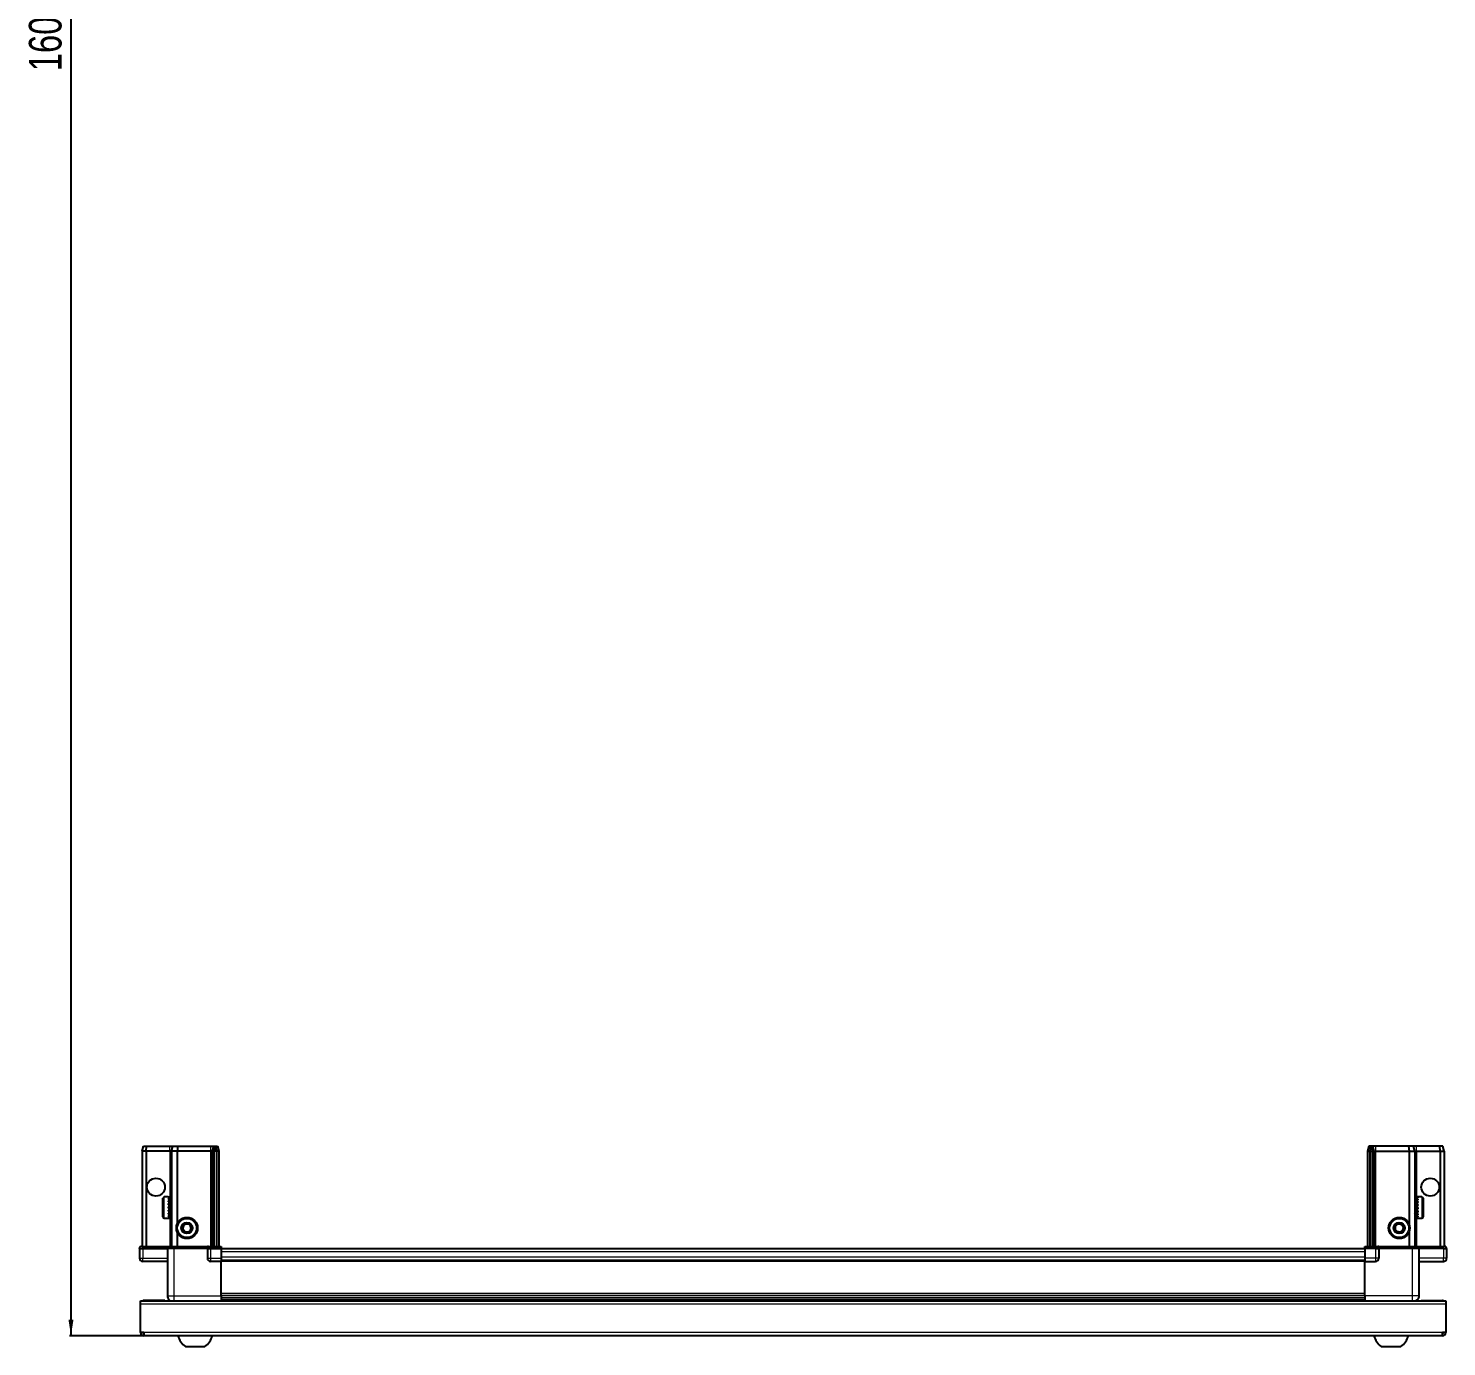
# Model space of a CAD drawing. Header units: millimetres. Extents: x 799 to 4478, y -814 to 2134.
# Drawn here: x 855 to 1723, y -814 to -7 of the extents above; entities that cross this region are included whole.
import ezdxf

# ---------------------------------------------------------------- set-up
doc = ezdxf.new("R2010")
doc.units = ezdxf.units.MM
doc.layers.add('FORMAT', color=7, linetype='Continuous')
doc.styles.add('SLDTEXTSTYLE0', font='TXT', dxfattribs={"width": 0.75})
doc.dimstyles.new('SLDDIMSTYLE0', dxfattribs={"dimtxt": 20, "dimasz": 10, "dimexe": 0, "dimexo": 0.0625, "dimgap": 5, "dimtad": 2, "dimdec": 1, "dimrnd": 1e-09, "dimzin": 12, "dimdsep": 46, "dimtxsty": 'SLDTEXTSTYLE0', "dimsah": 1, "dimcen": 0.09, "dimadec": 0, "dimazin": 3, "dimtfac": 1, "dimtofl": 0, "dimtmove": 0, "dimatfit": 3, "dimfxl": 0, "dimfrac": 2, "dimtolj": 1, "dimtzin": 12, "dimarcsym": 0})

# ---------------------------------------------------------------- blocks, each defined once
blk = doc.blocks.new('_D_9')
at = {"layer": 'FORMAT'}
for p, q in [((948.83, 799.41), (880.47, 799.41)), ((881.47, 799.41), (881.47, -807.59)), ((926.06, -807.59), (880.47, -807.59))]:
    blk.add_line(p, q, dxfattribs=at)
for points in [[(881.47, 799.41), (879.93, 789.41), (883.01, 789.41)], [(881.47, -807.59), (883.01, -797.59), (879.93, -797.59)]]:
    blk.add_solid(points, dxfattribs=at)
at = {"layer": 'FORMAT', "insert": (855.69, -33.65), "char_height": 20, "attachment_point": 1, "rotation": 90, "style": 'SLDTEXTSTYLE0'}
blk.add_mtext('1607', dxfattribs=at)

msp = doc.modelspace()

# ---------------------------------------------------------------- linework, layer by layer
at = {"color": 7, "linetype": 'Continuous', "lineweight": 25}
for p, q in [((924.97, -694.59), (925.77, -691.59)), ((925.77, -691.59), (927.63, -691.59)), ((927.47, -694.59), (927.63, -691.59)), ((927.63, -691.59), (941.97, -691.59)), ((941.97, -691.59), (943.77, -691.59)), ((942.97, -694.59), (943.77, -691.59)), ((943.77, -691.59), (946.8, -691.59)), ((946.8, -691.59), (946.47, -694.59)), ((946.8, -691.59), (966.97, -691.59)), ((966.97, -691.59), (968.77, -691.59)), ((968.77, -691.59), (967.97, -694.59)), ((968.77, -691.59), (969.51, -691.59)), ((969.51, -691.59), (968.97, -694.59)), ((969.51, -691.59), (970.02, -691.59)), ((970.02, -691.59), (970.47, -694.59)), ((970.02, -691.59), (971.17, -691.59)), ((971.17, -691.59), (971.97, -694.59)), ((1675.77, -691.59), (1674.97, -694.59)), ((1676.93, -691.59), (1675.77, -691.59)), ((1676.93, -691.59), (1676.47, -694.59)), ((1677.43, -691.59), (1676.93, -691.59)), ((1677.43, -691.59), (1677.97, -694.59)), ((1678.17, -691.59), (1677.43, -691.59)), ((1678.17, -691.59), (1678.97, -694.59)), ((1679.97, -691.59), (1678.17, -691.59)), ((1700.14, -691.59), (1679.97, -691.59)), ((1700.14, -691.59), (1700.47, -694.59)), ((1703.17, -691.59), (1700.14, -691.59)), ((1703.97, -694.59), (1703.17, -691.59)), ((1704.97, -691.59), (1703.17, -691.59)), ((1719.32, -691.59), (1704.97, -691.59)), ((1719.47, -694.59), (1719.32, -691.59)), ((1721.17, -691.59), (1719.32, -691.59)), ((1721.97, -694.59), (1721.17, -691.59)), ((927.47, -694.59), (924.97, -694.59)), ((924.97, -694.59), (924.97, -752.89)), ((941.97, -694.59), (927.47, -694.59)), ((927.47, -694.59), (927.47, -752.89)), ((942.97, -694.59), (941.97, -694.59)), ((942.97, -694.59), (942.97, -752.89)), ((946.47, -694.59), (942.97, -694.59)), ((946.47, -694.59), (946.47, -739.09)), ((966.97, -694.59), (946.47, -694.59)), ((967.97, -694.59), (966.97, -694.59)), ((968.97, -694.59), (967.97, -694.59)), ((967.97, -694.59), (967.97, -752.89)), ((970.47, -694.59), (968.97, -694.59)), ((968.97, -694.59), (968.97, -752.89)), ((970.47, -694.59), (970.47, -752.89)), ((971.97, -694.59), (970.47, -694.59)), ((971.97, -694.59), (971.97, -752.89)), ((1674.97, -694.59), (1676.47, -694.59)), ((1674.97, -694.59), (1674.97, -752.89)), ((1676.47, -694.59), (1677.97, -694.59)), ((1676.47, -694.59), (1676.47, -752.89)), ((1677.97, -694.59), (1678.97, -694.59)), ((1677.97, -694.59), (1677.97, -752.89)), ((1678.97, -694.59), (1678.97, -752.89)), ((1678.97, -694.59), (1679.97, -694.59)), ((1679.97, -694.59), (1700.47, -694.59)), ((1700.47, -694.59), (1700.47, -739.09)), ((1700.47, -694.59), (1703.97, -694.59)), ((1703.97, -694.59), (1703.97, -752.89)), ((1703.97, -694.59), (1704.97, -694.59)), ((1704.97, -694.59), (1719.47, -694.59)), ((1719.47, -694.59), (1721.97, -694.59)), ((1719.47, -694.59), (1719.47, -752.89)), ((1721.97, -694.59), (1721.97, -752.89)), ((937.77, -734.79), (937.77, -723.39)), ((940.97, -722.59), (938.57, -722.59)), ((940.97, -722.59), (940.97, -722.6)), ((940.97, -722.6), (941.47, -722.6)), ((940.97, -722.79), (941.47, -722.79)), ((940.97, -722.79), (940.97, -723.01)), ((940.97, -723.01), (941.47, -723.01)), ((940.97, -723.58), (941.47, -723.58)), ((940.97, -723.58), (940.97, -724.01)), ((940.97, -724.01), (941.47, -724.01)), ((940.97, -724.92), (941.47, -724.92)), ((940.97, -724.92), (940.97, -725.51)), ((940.97, -725.51), (941.47, -725.51)), ((940.97, -726.66), (941.47, -726.66)), ((940.97, -726.66), (940.97, -727.36)), ((940.97, -727.36), (941.47, -727.36)), ((940.97, -728.64), (941.47, -728.64)), ((940.97, -728.64), (940.97, -729.38)), ((940.97, -728.79), (941.47, -728.79)), ((941.47, -722.79), (941.47, -722.6)), ((941.47, -723.01), (941.47, -722.79)), ((941.47, -723.58), (941.47, -723.01)), ((941.47, -724.01), (941.47, -723.58)), ((941.47, -724.92), (941.47, -724.01)), ((941.57, -724.69), (941.47, -724.69)), ((941.47, -725.51), (941.47, -724.92)), ((941.47, -726.66), (941.47, -725.51)), ((941.47, -727.36), (941.47, -726.66)), ((941.47, -728.64), (941.47, -727.36)), ((941.47, -728.79), (941.47, -728.64)), ((941.57, -733.49), (941.57, -724.69)), ((942.45, -725.78), (941.97, -725.09)), ((941.97, -733.09), (941.97, -725.09)), ((942.94, -725.09), (942.45, -725.78)), ((942.45, -732.4), (942.45, -725.78)), ((942.97, -725.09), (942.94, -725.09)), ((942.94, -733.09), (942.94, -725.09)), ((1704, -725.09), (1703.97, -725.09)), ((1704.49, -725.78), (1704, -725.09)), ((1704, -725.09), (1704, -733.09)), ((1704.97, -725.09), (1704.49, -725.78)), ((1704.49, -725.78), (1704.49, -732.4)), ((1704.97, -725.09), (1704.97, -733.09)), ((1705.47, -724.69), (1705.37, -724.69)), ((1705.37, -724.69), (1705.37, -733.49)), ((1708.37, -722.59), (1705.47, -722.59)), ((1705.97, -722.59), (1705.47, -722.59)), ((1705.47, -722.59), (1705.47, -722.64)), ((1705.47, -722.64), (1705.47, -722.93)), ((1705.97, -722.64), (1705.47, -722.64)), ((1705.97, -722.93), (1705.47, -722.93)), ((1705.47, -722.93), (1705.47, -723.2)), ((1705.97, -723.2), (1705.47, -723.2)), ((1705.47, -723.2), (1705.47, -723.86)), ((1705.97, -723.86), (1705.47, -723.86)), ((1705.47, -723.86), (1705.47, -724.34)), ((1705.47, -724.34), (1705.47, -725.31)), ((1705.97, -724.34), (1705.47, -724.34)), ((1705.97, -725.31), (1705.47, -725.31)), ((1705.47, -725.31), (1705.47, -725.94)), ((1705.47, -725.94), (1705.47, -727.13)), ((1705.97, -725.94), (1705.47, -725.94)), ((1705.97, -727.13), (1705.47, -727.13)), ((1705.47, -727.13), (1705.47, -727.77)), ((1705.97, -727.77), (1705.47, -727.77)), ((1705.47, -727.85), (1705.47, -729.14)), ((1705.97, -727.85), (1705.47, -727.85)), ((1705.97, -729.14), (1705.47, -729.14)), ((1705.97, -722.64), (1705.97, -722.59)), ((1705.97, -723.2), (1705.97, -722.93)), ((1705.97, -724.34), (1705.97, -723.86)), ((1705.97, -725.94), (1705.97, -725.31)), ((1705.97, -727.85), (1705.97, -727.13)), ((1705.97, -729.88), (1705.97, -729.14)), ((1709.17, -723.39), (1709.17, -734.79)), ((938.57, -735.59), (940.97, -735.59)), ((940.97, -729.29), (941.47, -729.29)), ((940.97, -729.38), (941.47, -729.38)), ((940.97, -730.67), (941.47, -730.67)), ((940.97, -730.67), (940.97, -731.37)), ((940.97, -731.37), (941.47, -731.37)), ((940.97, -732.54), (941.47, -732.54)), ((940.97, -732.54), (940.97, -733.14)), ((940.97, -733.14), (941.47, -733.14)), ((940.97, -734.07), (941.47, -734.07)), ((940.97, -734.07), (940.97, -734.51)), ((940.97, -734.51), (941.47, -734.51)), ((940.97, -735.12), (941.47, -735.12)), ((940.97, -735.12), (940.97, -735.36)), ((940.97, -735.36), (941.47, -735.36)), ((940.97, -735.58), (941.47, -735.58)), ((940.97, -735.58), (940.97, -735.59)), ((940.97, -735.59), (941.47, -735.59)), ((941.47, -729.38), (941.47, -729.29)), ((941.47, -730.67), (941.47, -729.38)), ((941.47, -731.37), (941.47, -730.67)), ((941.47, -732.54), (941.47, -731.37)), ((941.47, -733.14), (941.47, -732.54)), ((941.47, -734.07), (941.47, -733.14)), ((941.47, -733.49), (941.57, -733.49)), ((941.47, -734.51), (941.47, -734.07)), ((941.47, -735.12), (941.47, -734.51)), ((941.47, -735.36), (941.47, -735.12)), ((941.47, -735.58), (941.47, -735.36)), ((941.47, -735.59), (941.47, -735.58)), ((941.97, -733.09), (942.45, -732.4)), ((942.45, -732.4), (942.94, -733.09)), ((942.94, -733.09), (942.97, -733.09)), ((1703.97, -733.09), (1704, -733.09)), ((1704, -733.09), (1704.49, -732.4)), ((1704.49, -732.4), (1704.97, -733.09)), ((1705.37, -733.49), (1705.47, -733.49)), ((1705.97, -729.63), (1705.47, -729.63)), ((1705.47, -729.63), (1705.47, -729.88)), ((1705.47, -729.88), (1705.47, -731.15)), ((1705.97, -729.88), (1705.47, -729.88)), ((1705.97, -731.15), (1705.47, -731.15)), ((1705.47, -731.15), (1705.47, -731.84)), ((1705.47, -731.84), (1705.47, -732.95)), ((1705.97, -731.84), (1705.47, -731.84)), ((1705.97, -732.95), (1705.47, -732.95)), ((1705.47, -732.95), (1705.47, -733.52)), ((1705.47, -733.52), (1705.47, -734.38)), ((1705.97, -733.52), (1705.47, -733.52)), ((1705.97, -734.38), (1705.47, -734.38)), ((1705.47, -734.38), (1705.47, -734.78)), ((1705.47, -734.78), (1705.47, -735.29)), ((1705.97, -734.78), (1705.47, -734.78)), ((1705.97, -735.29), (1705.47, -735.29)), ((1705.47, -735.29), (1705.47, -735.47)), ((1705.47, -735.47), (1705.47, -735.59)), ((1705.97, -735.47), (1705.47, -735.47)), ((1705.47, -735.59), (1708.37, -735.59)), ((1705.97, -731.84), (1705.97, -731.15)), ((1705.97, -733.52), (1705.97, -732.95)), ((1705.97, -734.78), (1705.97, -734.38)), ((1705.97, -735.47), (1705.97, -735.29)), ((946.47, -744.09), (946.47, -752.89)), ((1700.47, -744.09), (1700.47, -752.89)), ((923.97, -752.89), (923.47, -753.76)), ((923.47, -754.09), (923.47, -753.76)), ((923.47, -754.09), (925.47, -754.09)), ((923.47, -754.09), (923.47, -760.09)), ((925.47, -752.89), (923.97, -752.89)), ((925.47, -752.89), (940.27, -752.89)), ((940.27, -754.09), (925.47, -754.09)), ((925.47, -754.09), (940.27, -754.09)), ((940.27, -752.89), (940.47, -752.89)), ((940.47, -754.09), (940.27, -754.09)), ((940.47, -754.09), (940.47, -752.89)), ((940.47, -752.89), (944.47, -752.89)), ((944.47, -754.09), (940.47, -754.09)), ((940.47, -754.09), (940.47, -783.09)), ((944.47, -752.89), (964.77, -752.89)), ((964.77, -754.09), (944.47, -754.09)), ((964.77, -752.89), (964.97, -752.89)), ((964.97, -754.09), (964.77, -754.09)), ((964.97, -754.09), (964.97, -752.89)), ((965.65, -752.89), (964.97, -752.89)), ((964.97, -754.09), (966.97, -754.09)), ((964.97, -754.09), (964.97, -760.09)), ((965.65, -752.89), (973.47, -752.89)), ((973.47, -753.76), (966.97, -753.76)), ((973.47, -754.09), (966.97, -754.09)), ((966.97, -754.09), (973.47, -754.09)), ((973.47, -752.89), (973.47, -753.76)), ((973.47, -753.76), (973.47, -753.76)), ((973.47, -754.09), (973.47, -753.76)), ((973.47, -754.09), (973.47, -754.09)), ((973.47, -754.09), (973.47, -760.09)), ((1673.47, -754.24), (973.47, -754.24)), ((1673.47, -752.89), (1681.29, -752.89)), ((1673.47, -753.76), (1673.47, -752.89)), ((1673.47, -754.09), (1673.47, -753.76)), ((1679.97, -753.76), (1673.47, -753.76)), ((1679.97, -754.09), (1673.47, -754.09)), ((1673.47, -754.09), (1673.47, -760.09)), ((1679.97, -754.09), (1681.97, -754.09)), ((1681.97, -754.09), (1679.97, -754.09)), ((1681.97, -752.89), (1681.29, -752.89)), ((1681.97, -754.09), (1681.97, -752.89)), ((1681.97, -752.89), (1682.17, -752.89)), ((1682.17, -754.09), (1681.97, -754.09)), ((1681.97, -754.09), (1681.97, -760.09)), ((1682.17, -752.89), (1702.47, -752.89)), ((1702.47, -754.09), (1682.17, -754.09)), ((1702.47, -752.89), (1706.47, -752.89)), ((1706.47, -754.09), (1702.47, -754.09)), ((1706.47, -754.09), (1706.47, -752.89)), ((1706.47, -752.89), (1706.67, -752.89)), ((1706.67, -754.09), (1706.47, -754.09)), ((1706.47, -754.09), (1706.47, -783.09)), ((1706.67, -752.89), (1721.47, -752.89)), ((1721.47, -754.09), (1706.67, -754.09)), ((1722.97, -752.89), (1721.47, -752.89)), ((1721.47, -754.09), (1723.47, -754.09)), ((1723.47, -753.76), (1722.97, -752.89)), ((1723.47, -753.76), (1722.97, -752.89)), ((1723.47, -754.09), (1723.47, -753.76)), ((1723.47, -754.09), (1723.47, -753.76)), ((1723.47, -754.09), (1723.47, -754.09)), ((1723.47, -754.09), (1723.47, -760.09)), ((940.47, -762.09), (925.47, -762.09)), ((973.47, -762.09), (966.97, -762.09)), ((973.47, -760.09), (973.47, -762.09)), ((1673.47, -761.44), (973.47, -761.44)), ((973.47, -783.09), (973.47, -762.09)), ((1673.47, -760.09), (1673.47, -762.09)), ((1673.47, -762.09), (1679.97, -762.09)), ((1673.47, -783.09), (1673.47, -762.09)), ((1706.47, -762.09), (1721.47, -762.09)), ((923.97, -788.19), (923.97, -786.09)), ((923.97, -786.09), (1722.97, -786.09)), ((923.97, -805.49), (923.97, -788.19)), ((938.97, -785.99), (926.07, -785.99)), ((938.97, -785.99), (938.97, -786.09)), ((973.47, -784.12), (1673.47, -784.12)), ((973.47, -784.15), (1673.47, -784.15)), ((997.35, -785.94), (973.47, -785.94)), ((991.97, -786.09), (991.97, -785.94)), ((992.01, -786.09), (992.01, -785.94)), ((992.28, -786.09), (992.28, -785.94)), ((992.54, -786.09), (992.54, -785.94)), ((993.19, -786.09), (993.19, -785.94)), ((993.66, -786.09), (993.66, -785.94)), ((994.62, -786.09), (994.62, -785.94)), ((995.24, -786.09), (995.24, -785.94)), ((996.43, -786.09), (996.43, -785.94)), ((997.09, -786.09), (997.09, -785.94)), ((997.14, -786.09), (997.14, -785.94)), ((998.44, -785.94), (997.35, -785.94)), ((999.17, -785.94), (998.44, -785.94)), ((998.44, -786.09), (998.44, -785.94)), ((998.44, -785.94), (998.44, -785.94)), ((998.45, -786.09), (998.45, -785.94)), ((998.95, -786.09), (998.95, -785.94)), ((999.17, -786.09), (999.17, -785.94)), ((999.59, -785.94), (999.17, -785.94)), ((999.17, -785.94), (999.17, -785.94)), ((1647.35, -785.94), (999.59, -785.94)), ((1000.45, -786.09), (1000.45, -785.94)), ((1001.14, -786.09), (1001.14, -785.94)), ((1002.26, -786.09), (1002.26, -785.94)), ((1002.84, -786.09), (1002.84, -785.94)), ((1003.71, -786.09), (1003.71, -785.94)), ((1004.11, -786.09), (1004.11, -785.94)), ((1004.64, -786.09), (1004.64, -785.94)), ((1004.83, -786.09), (1004.83, -785.94)), ((1004.97, -786.09), (1004.97, -785.94)), ((1641.97, -786.09), (1641.97, -785.94)), ((1642.14, -786.09), (1642.14, -785.94)), ((1642.35, -786.09), (1642.35, -785.94)), ((1642.91, -786.09), (1642.91, -785.94)), ((1643.33, -786.09), (1643.33, -785.94)), ((1644.23, -786.09), (1644.23, -785.94)), ((1644.82, -786.09), (1644.82, -785.94)), ((1645.96, -786.09), (1645.96, -785.94)), ((1646.66, -786.09), (1646.66, -785.94)), ((1647.93, -785.94), (1647.35, -785.94)), ((1647.93, -786.09), (1647.93, -785.94)), ((1647.94, -785.94), (1647.93, -785.94)), ((1648.67, -785.94), (1647.94, -785.94)), ((1648.11, -786.09), (1648.11, -785.94)), ((1648.61, -786.09), (1648.61, -785.94)), ((1648.67, -786.09), (1648.67, -785.94)), ((1649.59, -785.94), (1648.67, -785.94)), ((1648.67, -785.94), (1648.67, -785.94)), ((1673.47, -785.94), (1649.59, -785.94)), ((1649.96, -786.09), (1649.96, -785.94)), ((1650.67, -786.09), (1650.67, -785.94)), ((1651.84, -786.09), (1651.84, -785.94)), ((1652.45, -786.09), (1652.45, -785.94)), ((1653.4, -786.09), (1653.4, -785.94)), ((1653.85, -786.09), (1653.85, -785.94)), ((1654.47, -786.09), (1654.47, -785.94)), ((1654.71, -786.09), (1654.71, -785.94)), ((1654.95, -786.09), (1654.95, -785.94)), ((1654.97, -786.09), (1654.97, -785.94)), ((1707.97, -785.99), (1707.97, -786.09)), ((1707.97, -785.99), (1720.87, -785.99)), ((1722.97, -786.09), (1722.97, -788.19)), ((1722.97, -788.19), (1722.97, -805.49)), ((926.07, -805.49), (923.97, -805.49)), ((926.07, -805.49), (926.07, -807.59)), ((1722.97, -805.49), (1720.87, -805.49)), ((1720.87, -807.59), (1720.87, -805.49)), ((1720.87, -807.59), (926.07, -807.59)), ((951.47, -814.19), (963.47, -814.19)), ((1683.47, -814.19), (1695.47, -814.19))]:
    msp.add_line(p, q, dxfattribs=at)
at = {"color": 8, "linetype": 'Continuous', "lineweight": 18}
for p, q in [((941.97, -694.59), (941.97, -691.59)), ((966.97, -691.59), (966.97, -694.59)), ((1679.97, -691.59), (1679.97, -694.59)), ((1704.97, -694.59), (1704.97, -691.59)), ((941.97, -694.59), (941.97, -725.09)), ((966.97, -694.59), (966.97, -752.89)), ((1679.97, -694.59), (1679.97, -752.89)), ((1704.97, -694.59), (1704.97, -725.09)), ((938.57, -735.59), (938.57, -722.59)), ((1708.37, -722.59), (1708.37, -735.59)), ((941.97, -733.09), (941.97, -752.89)), ((1704.97, -733.09), (1704.97, -752.89)), ((925.47, -754.09), (925.47, -752.89)), ((925.47, -754.09), (925.47, -760.09)), ((940.27, -754.09), (940.27, -752.89)), ((944.47, -754.09), (944.47, -752.89)), ((944.47, -754.09), (944.47, -783.09)), ((964.77, -754.09), (964.77, -752.89)), ((966.97, -754.09), (966.97, -753.76)), ((966.97, -754.09), (966.97, -760.09)), ((973.47, -754.09), (973.47, -753.76)), ((1679.97, -754.09), (1679.97, -753.76)), ((1679.97, -754.09), (1679.97, -760.09)), ((1682.17, -752.89), (1682.17, -754.09)), ((1702.47, -754.09), (1702.47, -752.89)), ((1702.47, -754.09), (1702.47, -783.09)), ((1706.67, -752.89), (1706.67, -754.09)), ((1721.47, -754.09), (1721.47, -752.89)), ((1721.47, -754.09), (1721.47, -760.09)), ((923.47, -760.09), (925.47, -760.09)), ((925.47, -760.09), (940.47, -760.09)), ((925.47, -762.09), (925.47, -760.09)), ((964.97, -760.09), (966.97, -760.09)), ((966.97, -760.09), (973.47, -760.09)), ((966.97, -760.09), (966.97, -762.09)), ((1673.47, -756.24), (973.47, -756.24)), ((1673.47, -759.44), (973.47, -759.44)), ((1673.47, -762.09), (973.47, -762.09)), ((1679.97, -760.09), (1673.47, -760.09)), ((1679.97, -760.09), (1679.97, -762.09)), ((1681.97, -760.09), (1679.97, -760.09)), ((1721.47, -760.09), (1706.47, -760.09)), ((1721.47, -762.09), (1721.47, -760.09)), ((1723.47, -760.09), (1721.47, -760.09)), ((1722.97, -788.19), (923.97, -788.19)), ((926.07, -786.09), (926.07, -785.99)), ((944.47, -783.09), (973.47, -783.09)), ((973.47, -781.5), (1673.47, -781.5)), ((1673.47, -782.91), (973.47, -782.91)), ((973.47, -785.36), (1673.47, -785.36)), ((1702.47, -783.09), (1673.47, -783.09)), ((1720.87, -786.09), (1720.87, -785.99)), ((1720.87, -805.49), (926.07, -805.49))]:
    msp.add_line(p, q, dxfattribs=at)
at = {"color": 7, "linetype": 'Continuous', "lineweight": 25, "flags": 128}
for points in [[(926.07, -785.99), (925.66, -786.03), (925.43, -786.09)], [(1721.51, -786.09), (1721.28, -786.03), (1720.87, -785.99)]]:
    msp.add_lwpolyline(points, dxfattribs=at)
at = {"color": 7, "linetype": 'Continuous', "lineweight": 25}
for centre, radius in [((933.47, -716.59), 5.5), ((1713.47, -716.59), 5.5), ((952.47, -741.59), 6.5), ((1694.47, -741.59), 6.5), ((952.47, -741.59), 3.46), ((1694.47, -741.59), 3.46)]:
    msp.add_circle(centre, radius, dxfattribs=at)
at = {"color": 8, "linetype": 'Continuous', "lineweight": 18}
for centre in [(952.47, -741.59), (1694.47, -741.59)]:
    msp.add_circle(centre, 5.7, dxfattribs=at)
at = {"color": 7, "linetype": 'Continuous', "lineweight": 25}
for centre, radius, start, end in [((938.57, -723.39), 0.8, 90, 180), ((941.97, -724.69), 0.4, 180, 270), ((1704.97, -724.69), 0.4, 270, 0), ((1708.37, -723.39), 0.8, 360, 90), ((938.57, -734.79), 0.8, 180, 270), ((941.97, -733.49), 0.4, 90, 180), ((1704.97, -733.49), 0.4, 360, 90), ((1708.37, -734.79), 0.8, 270, 0), ((952.47, -741.59), 2.5, 147.37605, 207.37605), ((952.47, -741.59), 2.5, 207.37605, 267.37605), ((952.47, -741.59), 2.5, 87.37605, 147.37605), ((952.47, -741.59), 2.5, 267.37605, 327.37605), ((952.47, -741.59), 2.5, 27.37605, 87.37605), ((952.47, -741.59), 2.5, 327.37605, 27.37605), ((1694.47, -741.59), 2.5, 134.67671, 194.67671), ((1694.47, -741.59), 2.5, 194.67671, 254.67671), ((1694.47, -741.59), 2.5, 74.67671, 134.67671), ((1694.47, -741.59), 2.5, 254.67671, 314.67671), ((1694.47, -741.59), 2.5, 14.67671, 74.67671), ((1694.47, -741.59), 2.5, 314.67671, 14.67671), ((925.47, -760.09), 2, 180, 270), ((966.97, -760.09), 2, 180, 270), ((1679.97, -760.09), 2, 270, 0), ((1721.47, -760.09), 2, 270, 0), ((926.07, -805.49), 2.1, 180, 270), ((926.07, -805.49), 0.6, 180, 270), ((1720.87, -805.49), 2.1, 270, 0), ((1720.87, -805.49), 0.6, 270, 0), ((958.5, -804.57), 11.91, 194.70035, 233.8734), ((956.45, -804.57), 11.91, 306.1266, 345.29965), ((1690.5, -804.57), 11.91, 194.70035, 233.8734), ((1688.45, -804.57), 11.91, 306.1266, 345.29965)]:
    msp.add_arc(centre, radius, start, end, dxfattribs=at)
for centre, start_param, end_param in [((966.97, -750.3), 2.418858, 3.141593), ((1679.97, -750.3), 3.141593, 3.864327)]:
    msp.add_ellipse(centre, major_axis=(0, 3.46), ratio=0.57735, start_param=start_param, end_param=end_param, dxfattribs=at)
for points, knots in [([(949.59, -741.46), (949.86, -741.03), (950.39, -740.21), (950.9, -739.41), (951.14, -739.03)], [0, 0, 0, 0, 0.534686, 1, 1, 1, 1]), ([(950.91, -744.02), (950.86, -743.91), (950.58, -743.38), (950.12, -742.5), (949.75, -741.77), (949.59, -741.46)], [0, 0, 0, 0, 0.1331247, 0.6370994, 1, 1, 1, 1]), ([(953.8, -744.16), (953.28, -744.13), (952.32, -744.09), (951.36, -744.04), (950.91, -744.02)], [0, 0, 0, 0, 0.534686, 1, 1, 1, 1]), ([(951.14, -739.03), (951.66, -739.05), (952.62, -739.1), (953.58, -739.14), (954.03, -739.16)], [0, 0, 0, 0, 0.534686, 1, 1, 1, 1]), ([(955.35, -741.73), (955.08, -742.16), (954.56, -742.97), (954.04, -743.78), (953.8, -744.16)], [0, 0, 0, 0, 0.534686, 1, 1, 1, 1]), ([(954.03, -739.16), (954.19, -739.47), (954.56, -740.2), (955.02, -741.08), (955.3, -741.61), (955.35, -741.73)], [0, 0, 0, 0, 0.362901, 0.866875, 1, 1, 1, 1]), ([(1691.69, -740.83), (1692.05, -740.47), (1692.74, -739.79), (1693.42, -739.11), (1693.74, -738.8)], [0, 0, 0, 0, 0.5346859, 1, 1, 1, 1]), ([(1692.42, -743.62), (1692.33, -743.29), (1692.12, -742.49), (1691.87, -741.53), (1691.72, -740.95), (1691.69, -740.83)], [0, 0, 0, 0, 0.362901, 0.866875, 1, 1, 1, 1]), ([(1695.2, -744.39), (1694.7, -744.25), (1693.77, -743.99), (1692.85, -743.74), (1692.42, -743.62)], [0, 0, 0, 0, 0.534686, 1, 1, 1, 1]), ([(1693.74, -738.8), (1694.24, -738.94), (1695.17, -739.19), (1696.09, -739.45), (1696.52, -739.56)], [0, 0, 0, 0, 0.534686, 1, 1, 1, 1]), ([(1697.25, -742.36), (1696.89, -742.72), (1696.2, -743.4), (1695.52, -744.07), (1695.2, -744.39)], [0, 0, 0, 0, 0.534686, 1, 1, 1, 1]), ([(1696.52, -739.56), (1696.56, -739.68), (1696.71, -740.26), (1696.96, -741.23), (1697.17, -742.02), (1697.25, -742.36)], [0, 0, 0, 0, 0.133125, 0.637099, 1, 1, 1, 1]), ([(940.47, -783.09), (940.52, -783.53), (940.59, -784.21), (941.02, -785.03), (941.48, -785.58), (941.88, -785.94), (942.15, -786.07), (942.19, -786.09)], [0, 0, 0, 0, 0.3630185, 0.5584377, 0.7580039, 0.9575702, 1, 1, 1, 1]), ([(973.47, -783.09), (973.47, -783.49), (973.47, -784.28), (973.47, -785.3), (973.47, -785.93), (973.47, -786.08), (973.47, -786.09)], [0, 0, 0, 0, 0.3255201, 0.6510403, 0.9765604, 1, 1, 1, 1]), ([(1673.47, -783.09), (1673.47, -783.49), (1673.47, -784.28), (1673.47, -785.3), (1673.47, -785.93), (1673.47, -786.08), (1673.47, -786.09)], [0, 0, 0, 0, 0.32552, 0.65104, 0.97656, 1, 1, 1, 1]), ([(1706.47, -783.09), (1706.42, -783.53), (1706.35, -784.21), (1705.92, -785.03), (1705.46, -785.58), (1705.06, -785.94), (1704.8, -786.07), (1704.75, -786.09)], [0, 0, 0, 0, 0.363018, 0.558438, 0.758004, 0.95757, 1, 1, 1, 1])]:
    msp.add_open_spline(points, degree=3, knots=knots, dxfattribs=at)
at = {"color": 8, "linetype": 'Continuous', "lineweight": 18}
for points in [[(940.47, -783.09), (940.53, -783.09), (940.65, -783.09), (941.58, -783.09), (942.9, -783.09), (943.95, -783.09), (944.47, -783.09)], [(1706.47, -783.09), (1706.41, -783.09), (1706.29, -783.09), (1705.37, -783.09), (1704.04, -783.09), (1702.99, -783.09), (1702.47, -783.09)]]:
    msp.add_open_spline(points, degree=3, dxfattribs=at)
for points in [[(944.47, -783.09), (944.47, -783.53), (944.47, -784.21), (944.47, -785.03), (944.47, -785.58), (944.47, -785.94), (944.47, -786.07), (944.47, -786.09)], [(1702.47, -783.09), (1702.47, -783.53), (1702.47, -784.21), (1702.47, -785.03), (1702.47, -785.58), (1702.47, -785.94), (1702.47, -786.07), (1702.47, -786.09)]]:
    msp.add_open_spline(points, degree=3, knots=[0, 0, 0, 0, 0.363018, 0.558438, 0.758004, 0.95757, 1, 1, 1, 1], dxfattribs=at)

# ---------------------------------------------------------------- dimensions: what is measured, and where the dimension line sits
at = {"layer": 'FORMAT'}
dim = msp.add_linear_dim(base=(881.47, -807.59), p1=(948.84, 799.41), p2=(926.07, -807.59), angle=90, dimstyle='SLDDIMSTYLE0', dxfattribs=at)
dim.commit()
dim.dimension.update_dxf_attribs({"geometry": '_D_9', "text_midpoint": (881.47, -4.09), "dimtype": 160})

doc.saveas('drawing.dxf')
